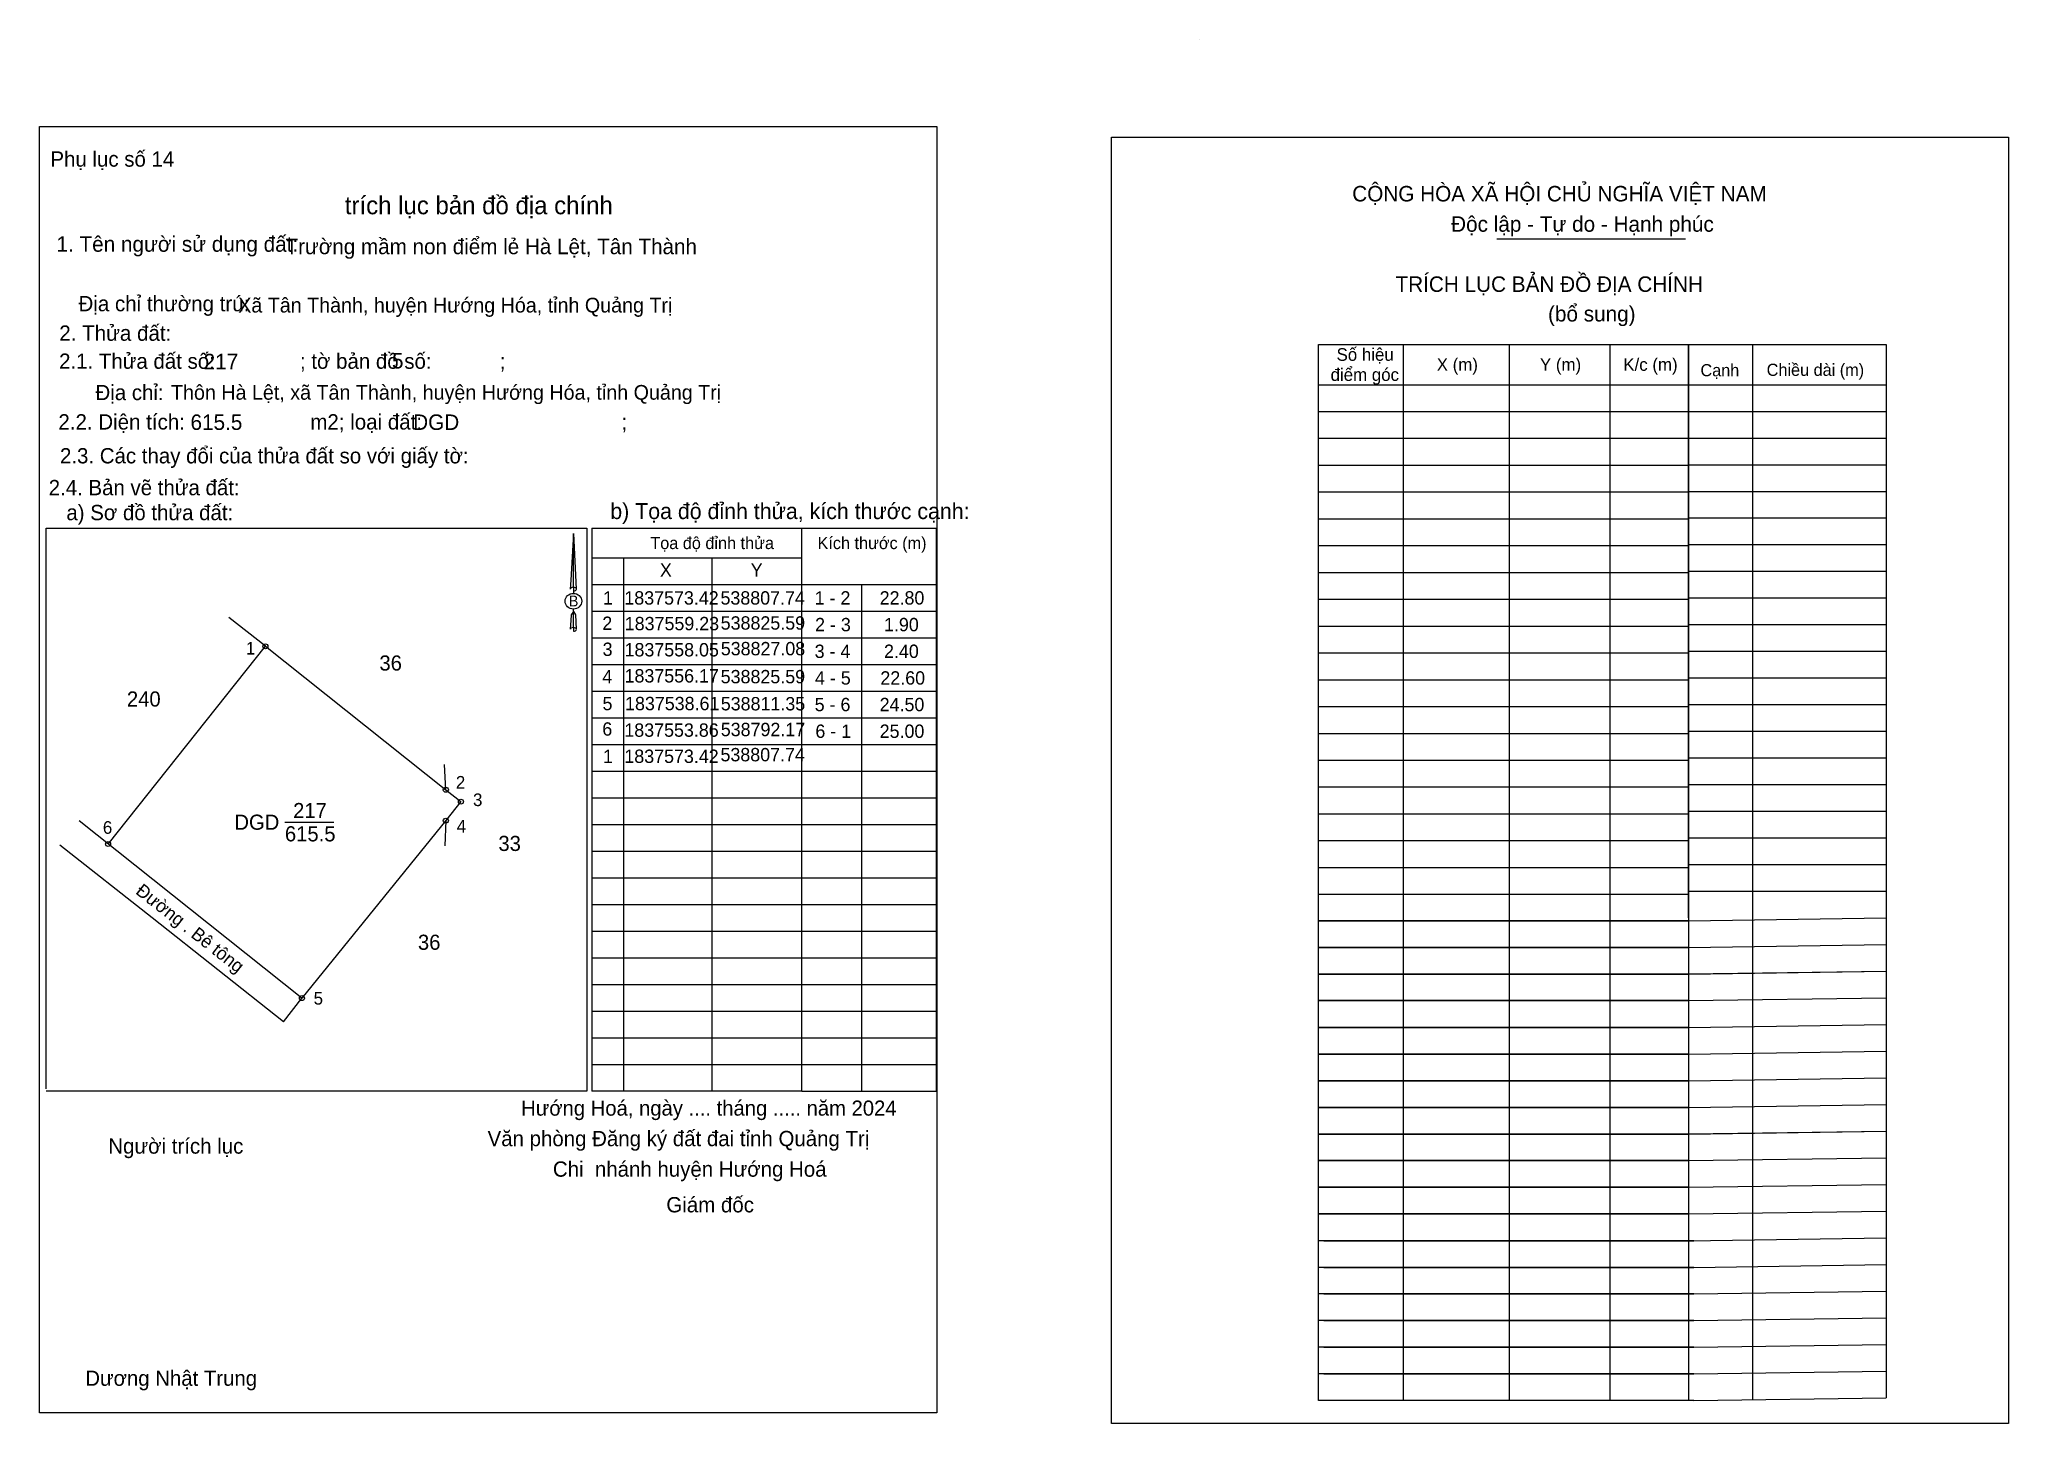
# Model space of a CAD drawing. Extents: x 538785 to 538980, y 1837497 to 1837633.
import ezdxf

# ---------------------------------------------------------------- set-up
doc = ezdxf.new("R2010")
doc.units = 0
for name, color, linetype in [('Level 1', 7, 'Continuous'), ('Level 10', 7, 'Continuous'), ('Level 11', 7, 'Continuous'), ('Level 13', 7, 'Continuous'), ('Level 27', 7, 'Continuous'), ('Level 3', 7, 'Continuous'), ('Level 36', 7, 'Continuous'), ('Level 40', 7, 'Continuous'), ('Level 42', 7, 'Continuous'), ('Level 49', 7, 'Continuous'), ('Level 52', 7, 'Continuous'), ('Level 53', 7, 'Continuous'), ('Level 6', 7, 'Continuous'), ('Level 63', 7, 'Continuous'), ('Level 9', 7, 'Continuous')]:
    doc.layers.add(name, color=color, linetype=linetype)

msp = doc.modelspace()

# ---------------------------------------------------------------- linework, layer by layer
at = {"layer": 'Level 1'}
for p, q in [((538900.14, 1837633.47), (538900.14, 1837633.47)), ((538929.57, 1837613.73), (538948.23, 1837613.73)), ((538954.85, 1837603.29), (538954.85, 1837498.87)), ((538948.52, 1837599.3), (538968.08, 1837599.3)), ((538948.52, 1837596.67), (538968.08, 1837596.67)), ((538948.52, 1837594.03), (538968.08, 1837594.03)), ((538948.52, 1837591.39), (538968.08, 1837591.39)), ((538948.52, 1837588.75), (538968.08, 1837588.75)), ((538948.52, 1837586.12), (538968.08, 1837586.12)), ((538860.81, 1837529.42), (538860.81, 1837585.11)), ((538860.81, 1837585.11), (538874.1, 1837585.11)), ((538874.1, 1837585.11), (538874.1, 1837529.42)), ((538948.52, 1837583.48), (538968.08, 1837583.48)), ((538840.11, 1837582.16), (538860.81, 1837582.16)), ((538948.52, 1837580.84), (538968.08, 1837580.84)), ((538840.04, 1837579.53), (538874.1, 1837579.53)), ((538866.72, 1837579.53), (538866.72, 1837529.42)), ((538948.52, 1837578.21), (538968.08, 1837578.21)), ((538840.04, 1837576.89), (538874.1, 1837576.89)), ((538840.04, 1837574.25), (538874.1, 1837574.25)), ((538948.52, 1837575.57), (538968.08, 1837575.57)), ((538948.52, 1837572.93), (538968.08, 1837572.93)), ((538840.04, 1837571.61), (538874.1, 1837571.61)), ((538948.52, 1837570.29), (538968.08, 1837570.29)), ((538840.04, 1837568.98), (538874.1, 1837568.98)), ((538840.04, 1837566.34), (538874.1, 1837566.34)), ((538948.52, 1837567.66), (538968.08, 1837567.66)), ((538948.52, 1837565.02), (538968.08, 1837565.02)), ((538840.04, 1837563.7), (538874.1, 1837563.7)), ((538948.52, 1837562.38), (538968.08, 1837562.38)), ((538840.04, 1837561.06), (538874.1, 1837561.06)), ((538840.04, 1837558.43), (538874.1, 1837558.43)), ((538948.52, 1837559.74), (538968.08, 1837559.74)), ((538948.52, 1837557.11), (538968.08, 1837557.11)), ((538840.04, 1837555.79), (538874.1, 1837555.79)), ((538948.52, 1837554.47), (538968.08, 1837554.47)), ((538840.04, 1837553.15), (538874.1, 1837553.15)), ((538840.04, 1837550.51), (538874.1, 1837550.51)), ((538948.52, 1837551.83), (538968.08, 1837551.83)), ((538948.52, 1837549.2), (538968.08, 1837549.2)), ((538840.04, 1837547.88), (538874.1, 1837547.88)), ((538948.52, 1837546.27), (538968.08, 1837546.56)), ((538840.04, 1837545.24), (538874.1, 1837545.24)), ((538840.04, 1837542.6), (538874.1, 1837542.6)), ((538948.52, 1837543.63), (538968.08, 1837543.92)), ((538948.52, 1837543.63), (538968.08, 1837543.92)), ((538948.52, 1837541), (538968.08, 1837541.28)), ((538948.52, 1837540.99), (538968.08, 1837541.28)), ((538840.04, 1837539.97), (538874.1, 1837539.97)), ((538840.04, 1837537.33), (538874.1, 1837537.33)), ((538948.52, 1837538.36), (538968.08, 1837538.64)), ((538948.52, 1837538.36), (538968.08, 1837538.64)), ((538948.52, 1837535.72), (538968.08, 1837536.01)), ((538948.52, 1837535.72), (538968.08, 1837536)), ((538840.04, 1837534.69), (538874.1, 1837534.69)), ((538948.52, 1837533.08), (538968.08, 1837533.37)), ((538948.52, 1837533.08), (538968.08, 1837533.37)), ((538840.04, 1837532.05), (538874.1, 1837532.05)), ((538860.81, 1837529.42), (538874.1, 1837529.42)), ((538948.52, 1837530.44), (538968.08, 1837530.73)), ((538948.52, 1837530.44), (538968.08, 1837530.73)), ((538948.52, 1837527.8), (538968.08, 1837528.09)), ((538948.52, 1837527.8), (538968.08, 1837528.09)), ((538948.52, 1837525.17), (538968.08, 1837525.45)), ((538948.52, 1837525.16), (538968.08, 1837525.45)), ((538948.52, 1837522.53), (538968.08, 1837522.81)), ((538948.52, 1837522.53), (538968.08, 1837522.81)), ((538948.52, 1837519.89), (538968.08, 1837520.18)), ((538948.52, 1837519.89), (538968.08, 1837520.18)), ((538948.52, 1837517.25), (538968.08, 1837517.54)), ((538948.52, 1837517.25), (538968.08, 1837517.54)), ((538948.52, 1837514.61), (538968.08, 1837514.9)), ((538949.05, 1837511.97), (538968.08, 1837512.25)), ((538949.05, 1837509.34), (538968.08, 1837509.62)), ((538949.05, 1837506.7), (538968.08, 1837506.98)), ((538949.05, 1837504.06), (538968.08, 1837504.34)), ((538949.05, 1837501.42), (538968.08, 1837501.7)), ((538949.05, 1837501.42), (538968.08, 1837501.7)), ((538949.05, 1837498.78), (538968.08, 1837499.06))]:
    msp.add_line(p, q, dxfattribs=at)
msp.add_lwpolyline([(538948.52, 1837546.56), (538948.52, 1837603.29), (538968.08, 1837603.29), (538968.08, 1837499.06)], dxfattribs=at)
at = {"layer": 'Level 10'}
for p, q in [((538792.17, 1837553.86), (538807.74, 1837573.42)), ((538807.74, 1837573.42), (538825.59, 1837559.23)), ((538825.59, 1837559.23), (538827.08, 1837558.05)), ((538827.08, 1837558.05), (538825.59, 1837556.17)), ((538811.35, 1837538.61), (538789.3, 1837556.14)), ((538825.59, 1837556.17), (538811.35, 1837538.61))]:
    msp.add_line(p, q, dxfattribs=at)
at = {"layer": 'Level 11'}
for centre in [(538807.74, 1837573.42), (538825.59, 1837559.23), (538827.08, 1837558.05), (538825.59, 1837556.17), (538792.17, 1837553.86), (538792.17, 1837553.86), (538811.35, 1837538.61)]:
    msp.add_circle(centre, 0.249, dxfattribs=at)
at = {"layer": 'Level 13'}
for points in [[(538785.38, 1837624.86), (538874.15, 1837624.86), (538874.15, 1837497.56), (538785.38, 1837497.56)], [(538891.43, 1837623.81), (538980.19, 1837623.81), (538980.19, 1837496.51), (538891.43, 1837496.51)]]:
    msp.add_lwpolyline(points, close=True, dxfattribs=at)
at = {"layer": 'Level 27'}
for p, q in [((538807.74, 1837573.42), (538804.13, 1837576.26)), ((538825.59, 1837559.23), (538825.45, 1837561.72)), ((538825.59, 1837556.17), (538825.5, 1837553.68))]:
    msp.add_line(p, q, dxfattribs=at)
at = {"layer": 'Level 3'}
for p, q in [((538900.14, 1837633.47), (538900.14, 1837633.47)), ((538786.06, 1837585.11), (538839.54, 1837585.11)), ((538786.06, 1837529.62), (538786.06, 1837585.11)), ((538839.54, 1837585.11), (538839.54, 1837529.42)), ((538840.04, 1837585.11), (538840.04, 1837529.42)), ((538840.04, 1837585.11), (538860.81, 1837585.11)), ((538843.18, 1837582.16), (538843.18, 1837529.42)), ((538851.91, 1837582.16), (538851.91, 1837529.42)), ((538839.54, 1837529.42), (538786.06, 1837529.42)), ((538860.81, 1837529.42), (538840.04, 1837529.42))]:
    msp.add_line(p, q, dxfattribs=at)
at = {"layer": 'Level 40'}
for p, q in [((538838.21, 1837584.59), (538837.96, 1837579.95)), ((538838.21, 1837584.59), (538838.49, 1837579.09)), ((538838.21, 1837584.59), (538838.49, 1837579.09)), ((538838.21, 1837579.27), (538838.21, 1837584.59)), ((538838.21, 1837584.59), (538838.49, 1837579.09)), ((538837.96, 1837579.95), (538837.9, 1837579.09)), ((538838.21, 1837579.27), (538838.21, 1837579.07)), ((538838.21, 1837579.07), (538838.21, 1837578.91)), ((538838.21, 1837578.91), (538838.21, 1837578.7)), ((538838.21, 1837578.91), (538838.21, 1837578.7)), ((538838.21, 1837578.91), (538838.21, 1837578.7)), ((538838.49, 1837579.09), (538838.49, 1837579.09)), ((538837.96, 1837575.98), (538837.9, 1837575.11)), ((538837.98, 1837576.54), (538837.96, 1837575.98)), ((538838.21, 1837576.85), (538837.98, 1837576.54)), ((538838.21, 1837576.85), (538838.21, 1837577.09)), ((538838.21, 1837576.85), (538838.21, 1837577.09)), ((538838.21, 1837576.85), (538838.21, 1837577.09)), ((538838.21, 1837576.85), (538838.43, 1837576.54)), ((538838.21, 1837576.85), (538838.43, 1837576.54)), ((538838.21, 1837576.85), (538838.43, 1837576.54)), ((538838.21, 1837575.29), (538838.21, 1837576.85)), ((538838.43, 1837576.54), (538838.49, 1837575.11)), ((538838.43, 1837576.54), (538838.49, 1837575.11)), ((538838.43, 1837576.54), (538838.49, 1837575.11)), ((538838.21, 1837575.29), (538838.21, 1837575.07)), ((538838.21, 1837575.07), (538838.21, 1837574.92)), ((538838.49, 1837575.11), (538838.49, 1837575.11))]:
    msp.add_line(p, q, dxfattribs=at)
msp.add_ellipse((538838.21, 1837577.88), major_axis=(0.82, 0), ratio=0.952727, dxfattribs=at)
for centre, start_param, end_param in [((538838.21, 1837579.08), 1.570796, 3.074452), ((538838.21, 1837579.08), 0.067141, 1.570796), ((538838.21, 1837579.08), 4.712389, 6.283185), ((538838.21, 1837575.09), 2.491069, 3.074278), ((538838.21, 1837575.09), 1.570796, 2.491069), ((538838.21, 1837575.09), 0.067141, 1.570796), ((538838.21, 1837575.09), 4.712389, 6.283185)]:
    msp.add_ellipse(centre, major_axis=(0.301, 0), ratio=0.614131, start_param=start_param, end_param=end_param, dxfattribs=at)
at = {"layer": 'Level 49'}
msp.add_line((538809.52, 1837536.25), (538811.35, 1837538.61), dxfattribs=at)
at = {"layer": 'Level 53'}
for p, q in [((538785.38, 1837624.87), (538785.38, 1837624.87)), ((538874.15, 1837497.56), (538874.15, 1837497.56))]:
    msp.add_line(p, q, dxfattribs=at)
at = {"layer": 'Level 6'}
msp.add_lwpolyline([(538809.52, 1837536.25), (538796.54, 1837546.54), (538787.41, 1837553.76)], dxfattribs=at)
at = {"layer": 'Level 63'}
for p, q in [((538911.92, 1837603.29), (538948.52, 1837603.29)), ((538911.92, 1837498.78), (538911.92, 1837603.29)), ((538920.3, 1837603.29), (538920.3, 1837498.78)), ((538930.77, 1837603.29), (538930.77, 1837498.78)), ((538940.74, 1837603.29), (538940.74, 1837498.78)), ((538948.52, 1837603.29), (538948.52, 1837498.78)), ((538911.92, 1837599.3), (538948.52, 1837599.3)), ((538911.92, 1837596.65), (538948.52, 1837596.65)), ((538911.92, 1837594), (538948.52, 1837594)), ((538911.92, 1837591.34), (538948.52, 1837591.34)), ((538911.92, 1837588.69), (538948.52, 1837588.69)), ((538911.92, 1837586.04), (538948.52, 1837586.04)), ((538911.92, 1837583.38), (538948.52, 1837583.38)), ((538911.92, 1837580.73), (538948.52, 1837580.73)), ((538911.92, 1837578.08), (538948.52, 1837578.08)), ((538911.92, 1837575.43), (538948.52, 1837575.43)), ((538911.92, 1837572.77), (538948.52, 1837572.77)), ((538911.92, 1837570.12), (538948.52, 1837570.12)), ((538911.92, 1837567.47), (538948.52, 1837567.47)), ((538911.92, 1837564.81), (538948.52, 1837564.81)), ((538911.92, 1837562.16), (538948.52, 1837562.16)), ((538911.92, 1837559.51), (538948.52, 1837559.51)), ((538911.92, 1837556.85), (538948.52, 1837556.85)), ((538911.92, 1837554.2), (538948.52, 1837554.2)), ((538911.92, 1837551.55), (538948.52, 1837551.55)), ((538911.92, 1837548.91), (538948.52, 1837548.91)), ((538911.92, 1837546.27), (538948.52, 1837546.27)), ((538948.52, 1837546.27), (538911.92, 1837546.27)), ((538948.52, 1837543.63), (538911.92, 1837543.63)), ((538911.92, 1837543.63), (538948.52, 1837543.63)), ((538948.52, 1837543.63), (538911.92, 1837543.63)), ((538948.52, 1837540.99), (538911.92, 1837540.99)), ((538911.92, 1837540.99), (538948.52, 1837540.99)), ((538948.52, 1837540.99), (538911.92, 1837540.99)), ((538948.52, 1837538.36), (538911.92, 1837538.36)), ((538911.92, 1837538.36), (538948.52, 1837538.36)), ((538948.52, 1837538.36), (538911.92, 1837538.36)), ((538948.52, 1837535.72), (538911.92, 1837535.72)), ((538911.92, 1837535.72), (538948.52, 1837535.72)), ((538948.52, 1837535.72), (538911.92, 1837535.72)), ((538948.52, 1837533.08), (538911.92, 1837533.08)), ((538911.92, 1837533.08), (538948.52, 1837533.08)), ((538948.52, 1837533.08), (538911.92, 1837533.08)), ((538948.52, 1837530.44), (538911.92, 1837530.44)), ((538911.92, 1837530.44), (538948.52, 1837530.44)), ((538948.52, 1837530.44), (538911.92, 1837530.44)), ((538948.52, 1837527.8), (538911.92, 1837527.8)), ((538911.92, 1837527.8), (538948.52, 1837527.8)), ((538948.52, 1837527.8), (538911.92, 1837527.8)), ((538948.52, 1837525.16), (538911.92, 1837525.16)), ((538911.92, 1837525.16), (538948.52, 1837525.16)), ((538948.52, 1837525.16), (538911.92, 1837525.16)), ((538948.52, 1837522.53), (538911.92, 1837522.53)), ((538911.92, 1837522.53), (538948.52, 1837522.53)), ((538948.52, 1837522.53), (538911.92, 1837522.53)), ((538948.52, 1837519.89), (538911.92, 1837519.89)), ((538911.92, 1837519.89), (538948.52, 1837519.89)), ((538948.52, 1837519.89), (538911.92, 1837519.89)), ((538948.52, 1837517.25), (538911.92, 1837517.25)), ((538911.92, 1837517.25), (538948.52, 1837517.25)), ((538948.52, 1837517.25), (538911.92, 1837517.25)), ((538948.52, 1837514.61), (538911.92, 1837514.61)), ((538912.44, 1837514.61), (538949.05, 1837514.61)), ((538949.05, 1837514.61), (538912.44, 1837514.61)), ((538949.05, 1837511.97), (538911.92, 1837511.97)), ((538949.05, 1837511.97), (538912.44, 1837511.97)), ((538912.44, 1837511.97), (538949.05, 1837511.97)), ((538949.05, 1837509.34), (538911.92, 1837509.34)), ((538949.05, 1837509.34), (538912.44, 1837509.34)), ((538912.44, 1837509.34), (538949.05, 1837509.34)), ((538949.05, 1837506.7), (538911.92, 1837506.7)), ((538949.05, 1837506.7), (538912.44, 1837506.7)), ((538912.44, 1837506.7), (538949.05, 1837506.7)), ((538949.05, 1837504.06), (538911.92, 1837504.06)), ((538949.05, 1837504.06), (538912.44, 1837504.06)), ((538912.44, 1837504.06), (538949.05, 1837504.06)), ((538949.05, 1837501.42), (538911.92, 1837501.42)), ((538949.05, 1837501.42), (538912.44, 1837501.42)), ((538949.05, 1837501.42), (538912.44, 1837501.42)), ((538912.44, 1837501.42), (538949.05, 1837501.42)), ((538949.05, 1837498.78), (538911.92, 1837498.78))]:
    msp.add_line(p, q, dxfattribs=at)
at = {"layer": 'Level 9'}
msp.add_line((538809.67, 1837556.02), (538814.5, 1837556.02), dxfattribs=at)

# ---------------------------------------------------------------- texts
at = {"layer": 'Level 1'}
for s, height, p in [('Phụ lục số 14', 1.5121, (538786.47, 1837620.88)), ('CỘNG HÒA XÃ HỘI CHỦ NGHĨA VIỆT NAM', 1.5332, (538915.26, 1837617.44)), ('Độc lập - Tự do - Hạnh phúc', 1.5332, (538925.04, 1837614.44)), ('1. Tên người sử dụng đất:', 1.5328, (538787.07, 1837612.46)), ('Trường mầm non điểm lẻ Hà Lệt, Tân Thành', 1.5261, (538809.73, 1837612.22)), ('TRÍCH LỤC BẢN ĐỒ ĐỊA CHÍNH', 1.5332, (538919.54, 1837608.49)), ('Địa chỉ thường trú:', 1.5174, (538789.25, 1837606.57)), ('(bổ sung)', 1.533, (538934.63, 1837605.56)), ('2. Thửa đất:', 1.5207, (538787.35, 1837603.65)), ('2.1. Thửa đất số:               ; tờ bản đồ số:            ;', 1.5121, (538787.33, 1837600.88)), ('Cạnh', 1.201, (538949.71, 1837600.14)), ('Chiều dài (m)', 1.201, (538956.26, 1837600.18)), ('Địa chỉ:', 1.512, (538790.93, 1837597.78)), ('2.2. Diện tích:                      m2; loại đất:                                   ;', 1.5174, (538787.26, 1837594.87)), ('2.3. Các thay đổi của thửa đất so với giấy tờ:', 1.5121, (538787.42, 1837591.52)), ('2.4. Bản vẽ thửa đất: ', 1.5121, (538786.3, 1837588.37)), ('a) Sơ đồ thửa đất: ', 1.5121, (538788.05, 1837585.9)), ('Tọa độ đỉnh thửa', 1.201, (538845.82, 1837583.04)), ('Kích thước (m)', 1.201, (538862.36, 1837583.04)), ('Hướng Hoá, ngày .... tháng ..... năm 2024', 1.4966, (538833.04, 1837526.98)), ('Văn phòng Đăng ký đất đai tỉnh Quảng Trị', 1.5121, (538829.72, 1837523.96)), ('Người trích lục', 1.5121, (538792.2, 1837523.22)), (' Chi  nhánh huyện Hướng Hoá', 1.5121, (538835.62, 1837520.94)), (' Giám đốc', 1.515, (538846.84, 1837517.41)), ('Dương Nhật Trung', 1.5058, (538789.92, 1837500.25))]:
    msp.add_text(s, height=height, dxfattribs=at).set_placement(p)
at = {"layer": 'Level 10'}
msp.add_text('b) Tọa độ đỉnh thửa, kích thước cạnh:', height=1.5785, dxfattribs=at).set_placement((538841.86, 1837586.01))
at = {"layer": 'Level 13'}
for s, p in [('DGD', (538804.67, 1837555.27)), ('217', (538810.48, 1837556.42)), ('615.5', (538809.67, 1837554.12))]:
    msp.add_text(s, height=1.496, dxfattribs=at).set_placement(p)
at = {"layer": 'Level 36'}
for s, p in [('36', (538819.02, 1837571.02)), ('240', (538794.04, 1837567.46)), ('33', (538830.79, 1837553.17)), ('36', (538822.83, 1837543.39))]:
    msp.add_text(s, height=1.496, dxfattribs=at).set_placement(p)
at = {"layer": 'Level 40'}
msp.add_text('B', height=1.07, dxfattribs=at).set_placement((538837.75, 1837577.37))
at = {"layer": 'Level 42'}
msp.add_text(' trích lục bản đồ địa chính', height=1.7741, dxfattribs=at).set_placement((538814.94, 1837616.17))
at = {"layer": 'Level 52'}
for s, height, p in [('X', 1.32, (538846.77, 1837580.31)), ('Y', 1.32, (538855.75, 1837580.31)), ('1', 1.32, (538841.14, 1837577.55)), ('1837573.42', 1.321, (538843.25, 1837577.55)), ('538807.74', 1.321, (538852.76, 1837577.55)), ('1 - 2', 1.321, (538862.08, 1837577.55)), ('22.80', 1.321, (538868.51, 1837577.55)), ('2', 1.32, (538841.07, 1837575.04)), ('1837559.23', 1.321, (538843.29, 1837575.01)), ('538825.59', 1.321, (538852.78, 1837575.07)), ('2 - 3', 1.321, (538862.12, 1837574.91)), ('1.90', 1.321, (538868.94, 1837574.91)), ('3', 1.32, (538841.1, 1837572.47)), ('1837558.05', 1.321, (538843.27, 1837572.42)), ('538827.08', 1.321, (538852.79, 1837572.53)), ('3 - 4', 1.321, (538862.08, 1837572.27)), ('2.40', 1.321, (538868.94, 1837572.27)), ('4', 1.32, (538841.07, 1837569.76)), ('1837556.17', 1.321, (538843.27, 1837569.84)), ('538825.59', 1.321, (538852.78, 1837569.76)), ('4 - 5', 1.321, (538862.11, 1837569.63)), ('22.60', 1.321, (538868.58, 1837569.63)), ('5', 1.32, (538841.09, 1837567.1)), ('1837538.61', 1.321, (538843.32, 1837567.1)), ('538811.35', 1.321, (538852.79, 1837567.08)), ('5 - 6', 1.321, (538862.08, 1837567)), ('24.50', 1.321, (538868.51, 1837567)), ('6', 1.32, (538841.07, 1837564.58)), ('1837553.86', 1.321, (538843.25, 1837564.47)), ('538792.17', 1.321, (538852.79, 1837564.53)), ('6 - 1', 1.321, (538862.15, 1837564.36)), ('25.00', 1.321, (538868.51, 1837564.36)), ('1', 1.32, (538841.14, 1837561.87)), ('1837573.42', 1.321, (538843.25, 1837561.88)), ('538807.74', 1.321, (538852.76, 1837562.04))]:
    msp.add_text(s, height=height, dxfattribs=at).set_placement(p)
at = {"layer": 'Level 6'}
for s, height, p in [('Xã Tân Thành, huyện Hướng Hóa, tỉnh Quảng Trị', 1.4561, (538805.05, 1837606.45)), ('217', 1.533, (538801.63, 1837600.83)), ('5', 1.53, (538820.26, 1837600.91)), ('Thôn Hà Lệt, xã Tân Thành, huyện Hướng Hóa, tỉnh Quảng Trị', 1.4561, (538798.4, 1837597.82)), ('615.5', 1.533, (538800.33, 1837594.83)), ('DGD', 1.533, (538822.36, 1837594.83)), ('.', 1.24, (538821.69, 1837591.57))]:
    msp.add_text(s, height=height, dxfattribs=at).set_placement(p)
at = {"layer": 'Level 63'}
for s, p in [('Số hiệu', (538913.71, 1837601.67)), ('điểm góc', (538913.12, 1837599.68)), ('X (m)', (538923.62, 1837600.68)), ('Y (m)', (538933.83, 1837600.68)), ('K/c (m)', (538942.08, 1837600.68))]:
    msp.add_text(s, height=1.247, dxfattribs=at).set_placement(p)
msp.add_text('Đường . Bê tông', height=1.3, rotation=321.8987, dxfattribs=at).set_placement((538794.81, 1837549.01))
at = {"layer": 'Level 9'}
for s, p in [('1', (538805.81, 1837572.61)), ('2', (538826.58, 1837559.34)), ('3', (538828.28, 1837557.61)), ('4', (538826.66, 1837554.99)), ('6', (538791.66, 1837554.87)), ('5', (538812.51, 1837537.97))]:
    msp.add_text(s, height=1.25, dxfattribs=at).set_placement(p)

doc.saveas('drawing.dxf')
